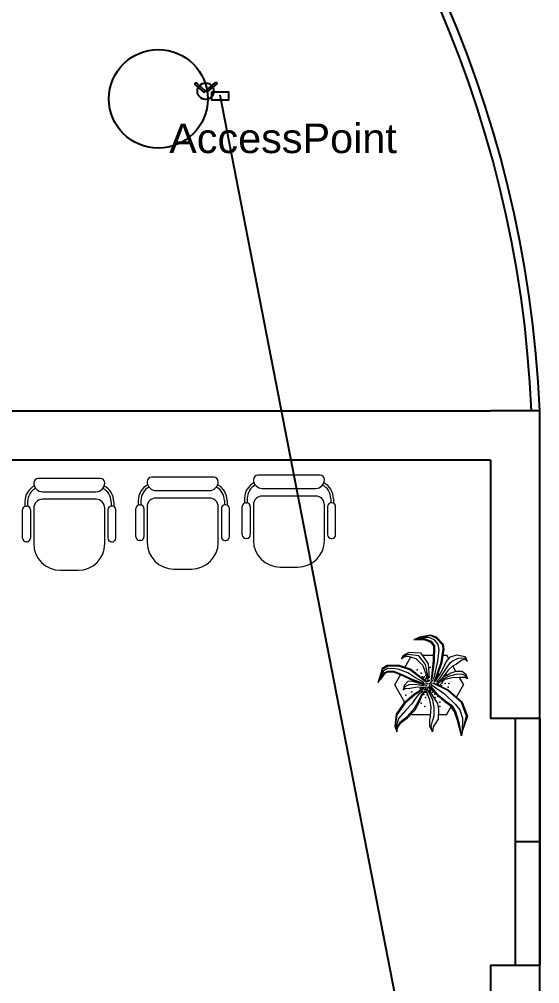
# Model space of a CAD drawing. Header units: millimetres. Extents: x -1911 to 4021, y -174 to 2851.
# Drawn here: x 1303 to 1619, y 1090 to 1677 of the extents above; entities that cross this region are included whole.
import ezdxf

# ---------------------------------------------------------------- set-up
doc = ezdxf.new("R2010")
doc.units = ezdxf.units.MM
doc.layers.add('ARREDI attrezzature - furniture', color=175, linetype='Continuous', lineweight=9)
doc.layers.add('PIANTA - plant', color=94, linetype='Continuous', lineweight=13)
doc.layers.add('VERDE prato - green grass', color=7, linetype='Continuous', lineweight=13, true_color=0xd3e2a7)
doc.styles.get("Standard").update_dxf_attribs({"font": 'arial.ttf'})

# ---------------------------------------------------------------- blocks, each defined once
blk = doc.blocks.new('AccessPoint')
for p, q in [((1003.47, 1113.11), (1002.36, 1113.11)), ((1002.36, 1113.11), (1002.36, 1112.28)), ((1002.36, 1112.28), (1008.05, 1107.42)), ((1008.85, 1108.17), (1003.47, 1113.11)), ((1008.85, 1108.17), (1014.9, 1113.34)), ((1015.62, 1112.67), (1009.85, 1107.74)), ((1014.9, 1113.34), (1015.62, 1113.34)), ((1015.62, 1113.34), (1015.62, 1112.67)), ((1008.05, 1107.42), (1008.85, 1108.17)), ((1009.85, 1107.74), (1008.85, 1108.17))]:
    blk.add_line(p, q)
blk.add_circle((1008.85, 1108.17), 5)
blk = doc.blocks.new('pianta2')
at = {"layer": 'ARREDI attrezzature - furniture'}
for p, q in [((4763.07, 1802.3), (4766.71, 1808.62)), ((4773.87, 1809.77), (4780.34, 1809.77)), ((4786.37, 1809.77), (4788.3, 1809.77)), ((4788.3, 1809.77), (4789.72, 1807.32)), ((4792.17, 1803.08), (4793.94, 1800)), ((4756.92, 1791.65), (4760.5, 1797.85)), ((4796.16, 1796.17), (4798.77, 1791.65)), ((4763.04, 1781.04), (4756.92, 1791.65)), ((4794.46, 1784.19), (4798.77, 1791.65)), ((4788.3, 1773.53), (4791.19, 1778.53)), ((4767.38, 1773.53), (4767.03, 1774.13)), ((4778.72, 1773.53), (4767.38, 1773.53)), ((4788.3, 1773.53), (4783.32, 1773.53))]:
    blk.add_line(p, q, dxfattribs=at)
at = {"layer": 'PIANTA - plant'}
for points in [[(4781.62, 1794.14), (4785.72, 1805.43), (4786.91, 1813.3), (4786.65, 1816.12), (4782.41, 1820.57), (4778.58, 1821.98), (4771.96, 1820.57), (4768.52, 1818.95), (4774.74, 1819.35), (4778.71, 1817.73), (4780.43, 1815.31), (4780.29, 1806.45), (4779.11, 1794.75)], [(4781.34, 1794.29), (4785.24, 1805.46), (4786.34, 1813.29), (4786.13, 1815.9), (4782.16, 1820.07), (4778.46, 1821.63), (4772.1, 1820.39), (4768.52, 1818.95), (4774.76, 1819.76), (4779.01, 1818.19), (4781, 1815.48), (4780.79, 1805.87), (4779.49, 1795.44)], [(4780.79, 1795.96), (4783.05, 1806.09), (4784.01, 1812.97), (4783.32, 1816.11), (4781.34, 1818.81), (4777.85, 1820.39), (4775.72, 1820.39), (4771.96, 1819.96), (4768.52, 1818.95)], [(4778.01, 1795.94), (4777.38, 1804.5), (4773.08, 1810.95), (4765.45, 1811.28), (4761.92, 1809.26), (4761.01, 1807.57), (4762.47, 1808.73), (4765.17, 1809.04), (4769.75, 1807.77), (4773.92, 1803.54), (4777.38, 1793.72)], [(4777.45, 1795.51), (4775.72, 1803.97), (4771.49, 1809.26), (4765.1, 1810.21), (4762.19, 1808.94), (4761.01, 1807.57)], [(4781.41, 1793.84), (4784.27, 1797.91), (4786.55, 1802.12), (4788.26, 1805.6), (4790.84, 1808.65), (4794.73, 1809.95), (4799.69, 1808.94), (4800.92, 1806.03), (4799.88, 1807.33), (4797.69, 1806.76), (4794.55, 1804.3), (4791.98, 1802.98), (4789.31, 1800.52), (4785.22, 1795.01), (4782.84, 1793.12)], [(4782.27, 1793.62), (4784.46, 1796.01), (4787.91, 1801.27), (4790.68, 1805.05), (4792.41, 1806.46), (4795.75, 1807.95), (4799.72, 1808.13), (4800.92, 1806.03)], [(4776.33, 1793.35), (4766.47, 1801.12), (4759.22, 1803.64), (4752.32, 1803.38), (4749.19, 1801.63), (4748.2, 1797.87), (4746.72, 1793.1), (4749.36, 1796.11), (4751.16, 1798.88), (4752.81, 1799.63), (4756.1, 1799.63), (4761.69, 1797.37), (4766.79, 1794.86), (4774.86, 1792.11)], [(4776.08, 1793.24), (4766.05, 1800.77), (4759.17, 1803.08), (4752.45, 1802.93), (4749.45, 1801.25), (4747.98, 1796.28), (4746.72, 1793.1), (4748.87, 1795.96), (4750.82, 1799.25), (4752.65, 1800.04), (4756.28, 1800.04), (4761.84, 1797.8), (4766.89, 1795.32), (4774.82, 1792.43)], [(4774.82, 1793.16), (4769.15, 1796.2), (4764.79, 1799), (4758.91, 1801.16), (4757.18, 1801.48), (4752.5, 1801.56), (4750.13, 1800.21), (4748.4, 1796.11), (4746.72, 1793.1)], [(4786.36, 1796.46), (4788.74, 1797.62), (4790.55, 1798.78), (4794.17, 1800.08), (4797.97, 1799.95), (4800.07, 1798.19), (4801.12, 1795.29), (4799.69, 1796.17), (4796.16, 1796.17), (4792.07, 1795.88), (4787.41, 1795.01), (4782.84, 1793.12)], [(4801.12, 1795.29), (4799.76, 1797.37), (4797.7, 1798.13), (4794.02, 1798.02), (4790.17, 1796.89), (4786.88, 1795.62), (4784.81, 1794.76)], [(4774.53, 1789.59), (4768.44, 1785.84), (4762.52, 1780.57), (4757.74, 1773.8), (4756.93, 1766.52), (4758.24, 1763.02), (4758.9, 1766.03), (4760.87, 1768.78), (4764.65, 1771.54), (4769.26, 1776.55), (4771.9, 1781.32), (4773.38, 1785.09), (4775.52, 1787.84)], [(4774.27, 1789.07), (4769.06, 1785.7), (4763.15, 1780.27), (4758.23, 1773.52), (4757.23, 1766.68), (4758.24, 1763.02), (4758.59, 1766.24), (4760.44, 1769.19), (4763.72, 1771.79), (4764.79, 1772.66), (4768.7, 1777), (4771.41, 1781.68), (4773.13, 1785.59), (4775.12, 1787.97)], [(4776.72, 1791.16), (4771.81, 1792.45), (4767.32, 1793.94), (4764.93, 1793.65), (4762.69, 1791.38), (4762.03, 1788.67), (4763.29, 1789.45), (4766.24, 1789.59), (4769.47, 1790.23), (4777.61, 1790.52)], [(4774.38, 1791.02), (4769.04, 1791.87), (4765.49, 1791.65), (4763.15, 1790.52), (4762.03, 1788.67)], [(4777.68, 1788.63), (4779.97, 1785.03), (4782.88, 1780.27), (4783.43, 1776.78), (4783.23, 1770.86), (4780.38, 1766.2), (4779.82, 1763.03), (4778.16, 1766.31), (4778.24, 1769.91), (4778.72, 1772.55), (4779.06, 1778.05), (4778.24, 1782.39), (4775.45, 1790.33)], [(4779.82, 1763.03), (4779.06, 1766.42), (4779.97, 1769.49), (4780.87, 1772.87), (4780.94, 1778.05), (4780.04, 1782.39), (4776.57, 1789.48)], [(4797.5, 1760.73), (4795.16, 1770.08), (4793.35, 1775.2), (4791.07, 1778.73), (4787.66, 1781.11), (4782.15, 1785.92), (4778.37, 1790.49)], [(4778.72, 1790.9), (4782.49, 1786.28), (4787.75, 1781.93), (4791.43, 1779.27), (4793.81, 1775.49), (4795.7, 1769.63), (4797.5, 1760.73)], [(4779.27, 1791.78), (4787.15, 1786.29), (4793.92, 1779.64), (4796.43, 1776.44), (4798.03, 1771.46), (4798.01, 1763.27)], [(4797.5, 1760.73), (4800.63, 1772.64), (4797.41, 1780.97), (4789.13, 1788.2), (4780.02, 1792.77)], [(4780.39, 1792.93), (4789.39, 1788.59), (4797.87, 1781.22), (4801.1, 1772.7), (4798.01, 1763.27), (4797.5, 1760.73)], [(4773.91, 1787.75), (4771.34, 1785.81), (4769.42, 1783.2), (4767.28, 1780.16), (4763.72, 1776.25), (4759.3, 1771.14), (4757.73, 1766.35), (4758.24, 1763.02)]]:
    blk.add_lwpolyline(points, dxfattribs=at)
for p in [(4778.39, 1802.19), (4779.21, 1792.12)]:
    blk.add_point(p, dxfattribs=at)
at = {"layer": 'VERDE prato - green grass'}
for p in [(4770.61, 1800.79), (4772.89, 1798.7), (4773.6, 1796.46), (4774.43, 1795.92), (4774.64, 1794.98), (4774.73, 1796.61), (4775.75, 1797.3), (4775.89, 1795.29), (4776.17, 1796.24), (4780.4, 1795.29), (4783.1, 1797.62), (4784.01, 1798.25), (4788.16, 1798.04), (4771.11, 1792.97), (4772.36, 1789.27), (4772.56, 1792.65), (4772.84, 1790.01), (4772.9, 1789.16), (4773.94, 1789.79), (4775.06, 1788.85), (4775.41, 1790.01), (4775.47, 1794.55), (4775.54, 1789.37), (4776.1, 1792.54), (4776.66, 1794.13), (4777.07, 1793.71), (4777.07, 1792.23), (4777.2, 1789.79), (4777.97, 1791.07), (4778.04, 1794.24), (4778.04, 1790.22), (4778.18, 1792.43), (4778.24, 1791.49), (4778.24, 1789.37), (4778.87, 1788.85), (4778.94, 1793.17), (4779.36, 1793.82), (4779.91, 1794.34), (4781.09, 1793.71), (4782.75, 1792.75), (4782.82, 1792.01), (4783.24, 1792.54), (4784.35, 1793.28), (4784.49, 1791.91), (4785.39, 1791.18), (4785.53, 1792.65), (4785.87, 1793.5), (4786.57, 1794.24), (4787.55, 1792.42), (4789.38, 1790.33), (4789.84, 1792.42), (4763.73, 1785.43), (4767.39, 1787.52), (4774.64, 1785.88), (4775.64, 1784.03), (4775.68, 1787.15), (4775.96, 1788.11), (4776.38, 1786.95), (4776.66, 1785.67), (4778.52, 1788.52), (4778.67, 1787.78), (4779.84, 1788.42), (4779.91, 1787.15), (4781.37, 1786.1), (4781.59, 1784.03), (4783.03, 1784.51), (4772.89, 1780.54), (4775.18, 1778.45), (4784.35, 1781.24), (4784.35, 1778.45)]:
    blk.add_point(p, dxfattribs=at)

msp = doc.modelspace()

# ---------------------------------------------------------------- linework, layer by layer
at = {"color": 1}
msp.add_line((1594.64, 759.47), (1425.19, 1630.34), dxfattribs=at)
for p, q in [((989.42, 1438.43), (1589.42, 1438.43)), ((1619.42, 1438.43), (1589.42, 1438.43)), ((1619.42, 698.43), (1619.42, 1438.43)), ((1589.42, 1408.43), (1019.42, 1408.43)), ((1589.42, 1408.43), (1589.42, 1251.37)), ((1589.42, 1101.37), (1589.42, 698.43))]:
    msp.add_line(p, q)
at = {"color": 0}
for p, q in [((1619.42, 1251.37), (1589.42, 1251.37)), ((1619.42, 1101.37), (1619.42, 1251.37)), ((1589.42, 1101.37), (1619.42, 1101.37))]:
    msp.add_line(p, q, dxfattribs=at)
at = {"color": 2}
for p, q in [((1604.42, 1251.37), (1604.42, 1101.37)), ((1619.42, 1251.37), (1619.42, 1101.37)), ((1619.42, 1176.37), (1604.42, 1176.37))]:
    msp.add_line(p, q, dxfattribs=at)
at = {"color": 242, "true_color": 0xcd2027}
msp.add_lwpolyline([(1420.17, 1632.37), (1430.17, 1632.37), (1430.17, 1627.37), (1420.17, 1627.37)], close=True, dxfattribs=at)
at = {"color": 0}
msp.add_circle((1387.62, 1628.11), 30, dxfattribs=at)
at = {"color": 2}
for radius in [700.64, 695.64]:
    msp.add_arc((919.42, 1408.43), radius, 2.45403, 177.54597, dxfattribs=at)
at = {"layer": 'ARREDI attrezzature - furniture'}
for p, q in [((1352.39, 1397.3), (1314.59, 1397.3)), ((1352.39, 1397.3), (1314.59, 1397.3)), ((1352.39, 1397.3), (1314.59, 1397.3)), ((1352.39, 1397.3), (1314.59, 1397.3)), ((1421.31, 1398.04), (1383.51, 1398.04)), ((1485.91, 1399.27), (1448.11, 1399.27)), ((1311.89, 1394.6), (1311.89, 1394.6)), ((1311.89, 1394.6), (1311.89, 1394.6)), ((1311.89, 1394.6), (1311.89, 1394.6)), ((1311.89, 1394.6), (1311.89, 1394.6)), ((1311.89, 1394.6), (1311.89, 1394.6)), ((1311.89, 1394.6), (1311.89, 1394.6)), ((1355.09, 1394.6), (1355.09, 1394.6)), ((1355.09, 1394.6), (1355.09, 1394.6)), ((1355.09, 1394.6), (1355.09, 1394.6)), ((1355.09, 1394.6), (1355.09, 1394.6)), ((1355.09, 1394.6), (1355.09, 1394.6)), ((1355.09, 1394.6), (1355.09, 1394.6)), ((1380.81, 1395.34), (1380.81, 1395.34)), ((1380.81, 1395.34), (1380.81, 1395.34)), ((1380.81, 1395.34), (1380.81, 1395.34)), ((1386.21, 1389.94), (1418.61, 1389.94)), ((1386.21, 1389.94), (1418.61, 1389.94)), ((1386.21, 1389.94), (1418.61, 1389.94)), ((1386.21, 1389.94), (1418.61, 1389.94)), ((1386.21, 1389.94), (1418.61, 1389.94)), ((1386.21, 1389.94), (1418.61, 1389.94)), ((1424.01, 1395.34), (1424.01, 1395.34)), ((1424.01, 1395.34), (1424.01, 1395.34)), ((1424.01, 1395.34), (1424.01, 1395.34)), ((1450.81, 1391.17), (1483.21, 1391.17)), ((1450.81, 1391.17), (1483.21, 1391.17)), ((1450.81, 1391.17), (1483.21, 1391.17)), ((1450.81, 1391.17), (1483.21, 1391.17)), ((1450.81, 1391.17), (1483.21, 1391.17)), ((1450.81, 1391.17), (1483.21, 1391.17)), ((1317.29, 1389.2), (1349.69, 1389.2)), ((1317.29, 1389.2), (1349.69, 1389.2)), ((1317.29, 1389.2), (1349.69, 1389.2)), ((1317.29, 1389.2), (1349.69, 1389.2)), ((1317.29, 1389.2), (1349.69, 1389.2)), ((1317.29, 1389.2), (1349.69, 1389.2)), ((1349.69, 1384.64), (1317.29, 1384.64)), ((1349.69, 1384.64), (1317.29, 1384.64)), ((1349.69, 1384.64), (1317.29, 1384.64)), ((1349.69, 1384.64), (1317.29, 1384.64)), ((1349.69, 1384.64), (1317.29, 1384.64)), ((1349.69, 1384.64), (1317.29, 1384.64)), ((1418.61, 1385.38), (1386.21, 1385.38)), ((1418.61, 1385.38), (1386.21, 1385.38)), ((1418.61, 1385.38), (1386.21, 1385.38)), ((1418.61, 1385.38), (1386.21, 1385.38)), ((1418.61, 1385.38), (1386.21, 1385.38)), ((1418.61, 1385.38), (1386.21, 1385.38)), ((1440.01, 1385.11), (1440.01, 1382.26)), ((1440.01, 1385.11), (1440.01, 1382.26)), ((1440.01, 1385.11), (1440.01, 1382.26)), ((1440.01, 1385.11), (1440.01, 1382.26)), ((1440.01, 1385.11), (1440.01, 1382.26)), ((1440.01, 1385.11), (1440.01, 1382.26)), ((1441.63, 1385.11), (1441.63, 1382.39)), ((1441.63, 1385.11), (1441.63, 1382.39)), ((1441.63, 1385.11), (1441.63, 1382.39)), ((1441.63, 1385.11), (1441.63, 1382.39)), ((1441.63, 1385.11), (1441.63, 1382.39)), ((1441.63, 1385.11), (1441.63, 1382.39)), ((1483.21, 1386.61), (1450.81, 1386.61)), ((1483.21, 1386.61), (1450.81, 1386.61)), ((1483.21, 1386.61), (1450.81, 1386.61)), ((1483.21, 1386.61), (1450.81, 1386.61)), ((1483.21, 1386.61), (1450.81, 1386.61)), ((1483.21, 1386.61), (1450.81, 1386.61)), ((1492.39, 1385.11), (1492.39, 1382.39)), ((1492.39, 1385.11), (1492.39, 1382.39)), ((1492.39, 1385.11), (1492.39, 1382.39)), ((1492.39, 1385.11), (1492.39, 1382.39)), ((1492.39, 1385.11), (1492.39, 1382.39)), ((1492.39, 1385.11), (1492.39, 1382.39)), ((1494.01, 1385.11), (1494.01, 1382.26)), ((1494.01, 1385.11), (1494.01, 1382.26)), ((1494.01, 1385.11), (1494.01, 1382.26)), ((1494.01, 1385.11), (1494.01, 1382.26)), ((1494.01, 1385.11), (1494.01, 1382.26)), ((1494.01, 1385.11), (1494.01, 1382.26)), ((1305.12, 1361), (1305.12, 1378.28)), ((1305.12, 1361), (1305.12, 1378.28)), ((1305.12, 1361), (1305.12, 1378.28)), ((1305.12, 1361), (1305.12, 1378.28)), ((1305.12, 1361), (1305.12, 1378.28)), ((1305.12, 1361), (1305.12, 1378.28)), ((1306.49, 1383.14), (1306.49, 1380.29)), ((1306.49, 1383.14), (1306.49, 1380.29)), ((1306.49, 1383.14), (1306.49, 1380.29)), ((1306.49, 1383.14), (1306.49, 1380.29)), ((1306.49, 1383.14), (1306.49, 1380.29)), ((1306.49, 1383.14), (1306.49, 1380.29)), ((1307.28, 1380.44), (1307.82, 1380.44)), ((1307.28, 1380.44), (1307.82, 1380.44)), ((1307.28, 1380.44), (1307.82, 1380.44)), ((1307.28, 1380.44), (1307.82, 1380.44)), ((1307.28, 1380.44), (1307.82, 1380.44)), ((1307.28, 1380.44), (1307.82, 1380.44)), ((1308.11, 1383.14), (1308.11, 1380.42)), ((1308.11, 1383.14), (1308.11, 1380.42)), ((1308.11, 1383.14), (1308.11, 1380.42)), ((1308.11, 1383.14), (1308.11, 1380.42)), ((1308.11, 1383.14), (1308.11, 1380.42)), ((1308.11, 1383.14), (1308.11, 1380.42)), ((1309.98, 1378.28), (1309.98, 1361)), ((1309.98, 1378.28), (1309.98, 1361)), ((1309.98, 1378.28), (1309.98, 1361)), ((1309.98, 1378.28), (1309.98, 1361)), ((1309.98, 1378.28), (1309.98, 1361)), ((1309.98, 1378.28), (1309.98, 1361)), ((1311.89, 1379.24), (1311.89, 1357.64)), ((1311.89, 1379.24), (1311.89, 1357.64)), ((1311.89, 1379.24), (1311.89, 1357.64)), ((1311.89, 1379.24), (1311.89, 1357.64)), ((1311.89, 1379.24), (1311.89, 1357.64)), ((1311.89, 1379.24), (1311.89, 1357.64)), ((1355.09, 1357.64), (1355.09, 1379.24)), ((1355.09, 1357.64), (1355.09, 1379.24)), ((1355.09, 1357.64), (1355.09, 1379.24)), ((1355.09, 1357.64), (1355.09, 1379.24)), ((1355.09, 1357.64), (1355.09, 1379.24)), ((1355.09, 1357.64), (1355.09, 1379.24)), ((1356.99, 1378.28), (1356.99, 1361)), ((1356.99, 1378.28), (1356.99, 1361)), ((1356.99, 1378.28), (1356.99, 1361)), ((1356.99, 1378.28), (1356.99, 1361)), ((1356.99, 1378.28), (1356.99, 1361)), ((1356.99, 1378.28), (1356.99, 1361)), ((1358.87, 1383.14), (1358.87, 1380.42)), ((1358.87, 1383.14), (1358.87, 1380.42)), ((1358.87, 1383.14), (1358.87, 1380.42)), ((1358.87, 1383.14), (1358.87, 1380.42)), ((1358.87, 1383.14), (1358.87, 1380.42)), ((1358.87, 1383.14), (1358.87, 1380.42)), ((1359.69, 1380.44), (1359.15, 1380.44)), ((1359.69, 1380.44), (1359.15, 1380.44)), ((1359.69, 1380.44), (1359.15, 1380.44)), ((1359.69, 1380.44), (1359.15, 1380.44)), ((1359.69, 1380.44), (1359.15, 1380.44)), ((1359.69, 1380.44), (1359.15, 1380.44)), ((1360.49, 1383.14), (1360.49, 1380.29)), ((1360.49, 1383.14), (1360.49, 1380.29)), ((1360.49, 1383.14), (1360.49, 1380.29)), ((1360.49, 1383.14), (1360.49, 1380.29)), ((1360.49, 1383.14), (1360.49, 1380.29)), ((1360.49, 1383.14), (1360.49, 1380.29)), ((1361.85, 1361), (1361.85, 1378.28)), ((1361.85, 1361), (1361.85, 1378.28)), ((1361.85, 1361), (1361.85, 1378.28)), ((1361.85, 1361), (1361.85, 1378.28)), ((1361.85, 1361), (1361.85, 1378.28)), ((1361.85, 1361), (1361.85, 1378.28)), ((1374.04, 1361.74), (1374.04, 1379.02)), ((1374.04, 1361.74), (1374.04, 1379.02)), ((1374.04, 1361.74), (1374.04, 1379.02)), ((1374.04, 1361.74), (1374.04, 1379.02)), ((1374.04, 1361.74), (1374.04, 1379.02)), ((1374.04, 1361.74), (1374.04, 1379.02)), ((1375.41, 1383.88), (1375.41, 1381.03)), ((1375.41, 1383.88), (1375.41, 1381.03)), ((1375.41, 1383.88), (1375.41, 1381.03)), ((1375.41, 1383.88), (1375.41, 1381.03)), ((1375.41, 1383.88), (1375.41, 1381.03)), ((1375.41, 1383.88), (1375.41, 1381.03)), ((1376.2, 1381.18), (1376.74, 1381.18)), ((1376.2, 1381.18), (1376.74, 1381.18)), ((1376.2, 1381.18), (1376.74, 1381.18)), ((1376.2, 1381.18), (1376.74, 1381.18)), ((1376.2, 1381.18), (1376.74, 1381.18)), ((1376.2, 1381.18), (1376.74, 1381.18)), ((1377.03, 1383.88), (1377.03, 1381.16)), ((1377.03, 1383.88), (1377.03, 1381.16)), ((1377.03, 1383.88), (1377.03, 1381.16)), ((1377.03, 1383.88), (1377.03, 1381.16)), ((1377.03, 1383.88), (1377.03, 1381.16)), ((1377.03, 1383.88), (1377.03, 1381.16)), ((1378.9, 1379.02), (1378.9, 1361.74)), ((1378.9, 1379.02), (1378.9, 1361.74)), ((1378.9, 1379.02), (1378.9, 1361.74)), ((1378.9, 1379.02), (1378.9, 1361.74)), ((1378.9, 1379.02), (1378.9, 1361.74)), ((1378.9, 1379.02), (1378.9, 1361.74)), ((1380.81, 1379.98), (1380.81, 1358.38)), ((1380.81, 1379.98), (1380.81, 1358.38)), ((1380.81, 1379.98), (1380.81, 1358.38)), ((1380.81, 1379.98), (1380.81, 1358.38)), ((1380.81, 1379.98), (1380.81, 1358.38)), ((1380.81, 1379.98), (1380.81, 1358.38)), ((1424.01, 1358.38), (1424.01, 1379.98)), ((1424.01, 1358.38), (1424.01, 1379.98)), ((1424.01, 1358.38), (1424.01, 1379.98)), ((1424.01, 1358.38), (1424.01, 1379.98)), ((1424.01, 1358.38), (1424.01, 1379.98)), ((1424.01, 1358.38), (1424.01, 1379.98)), ((1425.91, 1379.02), (1425.91, 1361.74)), ((1425.91, 1379.02), (1425.91, 1361.74)), ((1425.91, 1379.02), (1425.91, 1361.74)), ((1425.91, 1379.02), (1425.91, 1361.74)), ((1425.91, 1379.02), (1425.91, 1361.74)), ((1425.91, 1379.02), (1425.91, 1361.74)), ((1427.79, 1383.88), (1427.79, 1381.16)), ((1427.79, 1383.88), (1427.79, 1381.16)), ((1427.79, 1383.88), (1427.79, 1381.16)), ((1427.79, 1383.88), (1427.79, 1381.16)), ((1427.79, 1383.88), (1427.79, 1381.16)), ((1427.79, 1383.88), (1427.79, 1381.16)), ((1428.61, 1381.18), (1428.07, 1381.18)), ((1428.61, 1381.18), (1428.07, 1381.18)), ((1428.61, 1381.18), (1428.07, 1381.18)), ((1428.61, 1381.18), (1428.07, 1381.18)), ((1428.61, 1381.18), (1428.07, 1381.18)), ((1428.61, 1381.18), (1428.07, 1381.18)), ((1429.41, 1383.88), (1429.41, 1381.03)), ((1429.41, 1383.88), (1429.41, 1381.03)), ((1429.41, 1383.88), (1429.41, 1381.03)), ((1429.41, 1383.88), (1429.41, 1381.03)), ((1429.41, 1383.88), (1429.41, 1381.03)), ((1429.41, 1383.88), (1429.41, 1381.03)), ((1430.77, 1361.74), (1430.77, 1379.02)), ((1430.77, 1361.74), (1430.77, 1379.02)), ((1430.77, 1361.74), (1430.77, 1379.02)), ((1430.77, 1361.74), (1430.77, 1379.02)), ((1430.77, 1361.74), (1430.77, 1379.02)), ((1430.77, 1361.74), (1430.77, 1379.02)), ((1438.65, 1362.97), (1438.65, 1380.25)), ((1438.65, 1362.97), (1438.65, 1380.25)), ((1438.65, 1362.97), (1438.65, 1380.25)), ((1438.65, 1362.97), (1438.65, 1380.25)), ((1438.65, 1362.97), (1438.65, 1380.25)), ((1438.65, 1362.97), (1438.65, 1380.25)), ((1440.81, 1382.41), (1441.35, 1382.41)), ((1440.81, 1382.41), (1441.35, 1382.41)), ((1440.81, 1382.41), (1441.35, 1382.41)), ((1440.81, 1382.41), (1441.35, 1382.41)), ((1440.81, 1382.41), (1441.35, 1382.41)), ((1440.81, 1382.41), (1441.35, 1382.41)), ((1443.51, 1380.25), (1443.51, 1362.97)), ((1443.51, 1380.25), (1443.51, 1362.97)), ((1443.51, 1380.25), (1443.51, 1362.97)), ((1443.51, 1380.25), (1443.51, 1362.97)), ((1443.51, 1380.25), (1443.51, 1362.97)), ((1443.51, 1380.25), (1443.51, 1362.97)), ((1445.41, 1381.21), (1445.41, 1359.61)), ((1445.41, 1381.21), (1445.41, 1359.61)), ((1445.41, 1381.21), (1445.41, 1359.61)), ((1445.41, 1381.21), (1445.41, 1359.61)), ((1445.41, 1381.21), (1445.41, 1359.61)), ((1445.41, 1381.21), (1445.41, 1359.61)), ((1488.61, 1359.61), (1488.61, 1381.21)), ((1488.61, 1359.61), (1488.61, 1381.21)), ((1488.61, 1359.61), (1488.61, 1381.21)), ((1488.61, 1359.61), (1488.61, 1381.21)), ((1488.61, 1359.61), (1488.61, 1381.21)), ((1488.61, 1359.61), (1488.61, 1381.21)), ((1490.52, 1380.25), (1490.52, 1362.97)), ((1490.52, 1380.25), (1490.52, 1362.97)), ((1490.52, 1380.25), (1490.52, 1362.97)), ((1490.52, 1380.25), (1490.52, 1362.97)), ((1490.52, 1380.25), (1490.52, 1362.97)), ((1490.52, 1380.25), (1490.52, 1362.97)), ((1493.22, 1382.41), (1492.68, 1382.41)), ((1493.22, 1382.41), (1492.68, 1382.41)), ((1493.22, 1382.41), (1492.68, 1382.41)), ((1493.22, 1382.41), (1492.68, 1382.41)), ((1493.22, 1382.41), (1492.68, 1382.41)), ((1493.22, 1382.41), (1492.68, 1382.41)), ((1495.38, 1362.97), (1495.38, 1380.25)), ((1495.38, 1362.97), (1495.38, 1380.25)), ((1495.38, 1362.97), (1495.38, 1380.25)), ((1495.38, 1362.97), (1495.38, 1380.25)), ((1495.38, 1362.97), (1495.38, 1380.25)), ((1495.38, 1362.97), (1495.38, 1380.25)), ((1441.35, 1360.81), (1440.81, 1360.81)), ((1441.35, 1360.81), (1440.81, 1360.81)), ((1441.35, 1360.81), (1440.81, 1360.81)), ((1441.35, 1360.81), (1440.81, 1360.81)), ((1441.35, 1360.81), (1440.81, 1360.81)), ((1441.35, 1360.81), (1440.81, 1360.81)), ((1492.68, 1360.81), (1493.22, 1360.81)), ((1492.68, 1360.81), (1493.22, 1360.81)), ((1492.68, 1360.81), (1493.22, 1360.81)), ((1492.68, 1360.81), (1493.22, 1360.81)), ((1492.68, 1360.81), (1493.22, 1360.81)), ((1492.68, 1360.81), (1493.22, 1360.81)), ((1307.82, 1358.84), (1307.28, 1358.84)), ((1307.82, 1358.84), (1307.28, 1358.84)), ((1307.82, 1358.84), (1307.28, 1358.84)), ((1307.82, 1358.84), (1307.28, 1358.84)), ((1307.82, 1358.84), (1307.28, 1358.84)), ((1307.82, 1358.84), (1307.28, 1358.84)), ((1359.15, 1358.84), (1359.69, 1358.84)), ((1359.15, 1358.84), (1359.69, 1358.84)), ((1359.15, 1358.84), (1359.69, 1358.84)), ((1359.15, 1358.84), (1359.69, 1358.84)), ((1359.15, 1358.84), (1359.69, 1358.84)), ((1359.15, 1358.84), (1359.69, 1358.84)), ((1376.74, 1359.58), (1376.2, 1359.58)), ((1376.74, 1359.58), (1376.2, 1359.58)), ((1376.74, 1359.58), (1376.2, 1359.58)), ((1376.74, 1359.58), (1376.2, 1359.58)), ((1376.74, 1359.58), (1376.2, 1359.58)), ((1376.74, 1359.58), (1376.2, 1359.58)), ((1428.07, 1359.58), (1428.61, 1359.58)), ((1428.07, 1359.58), (1428.61, 1359.58)), ((1428.07, 1359.58), (1428.61, 1359.58)), ((1428.07, 1359.58), (1428.61, 1359.58)), ((1428.07, 1359.58), (1428.61, 1359.58)), ((1428.07, 1359.58), (1428.61, 1359.58)), ((1461.61, 1343.41), (1472.41, 1343.41)), ((1461.61, 1343.41), (1472.41, 1343.41)), ((1461.61, 1343.41), (1472.41, 1343.41)), ((1461.61, 1343.41), (1472.41, 1343.41)), ((1461.61, 1343.41), (1472.41, 1343.41)), ((1461.61, 1343.41), (1472.41, 1343.41)), ((1328.09, 1341.44), (1338.89, 1341.44)), ((1328.09, 1341.44), (1338.89, 1341.44)), ((1328.09, 1341.44), (1338.89, 1341.44)), ((1328.09, 1341.44), (1338.89, 1341.44)), ((1328.09, 1341.44), (1338.89, 1341.44)), ((1328.09, 1341.44), (1338.89, 1341.44)), ((1397.01, 1342.18), (1407.81, 1342.18)), ((1397.01, 1342.18), (1407.81, 1342.18)), ((1397.01, 1342.18), (1407.81, 1342.18)), ((1397.01, 1342.18), (1407.81, 1342.18)), ((1397.01, 1342.18), (1407.81, 1342.18)), ((1397.01, 1342.18), (1407.81, 1342.18))]:
    msp.add_line(p, q, dxfattribs=at)
for centre, radius, start, end in [((1314.59, 1394.6), 2.7, 90, 180), ((1314.59, 1394.6), 2.7, 90, 180), ((1314.59, 1394.6), 2.7, 90, 180), ((1314.59, 1394.6), 2.7, 90, 180), ((1314.59, 1394.6), 2.7, 90, 180), ((1314.59, 1394.6), 2.7, 90, 180), ((1352.39, 1394.6), 2.7, 0, 90), ((1352.39, 1394.6), 2.7, 0, 90), ((1352.39, 1394.6), 2.7, 0, 90), ((1352.39, 1394.6), 2.7, 0, 90), ((1352.39, 1394.6), 2.7, 0, 90), ((1352.39, 1394.6), 2.7, 0, 90), ((1383.51, 1395.34), 2.7, 90, 180), ((1383.51, 1395.34), 2.7, 90, 180), ((1383.51, 1395.34), 2.7, 90, 180), ((1383.51, 1395.34), 2.7, 90, 180), ((1421.31, 1395.34), 2.7, 0, 90), ((1421.31, 1395.34), 2.7, 0, 90), ((1421.31, 1395.34), 2.7, 0, 90), ((1421.31, 1395.34), 2.7, 0, 90), ((1448.11, 1396.57), 2.7, 90, 180), ((1450.81, 1396.57), 5.4, 180, 270), ((1450.81, 1396.57), 5.4, 180, 270), ((1450.81, 1396.57), 5.4, 180, 270), ((1450.81, 1396.57), 5.4, 180, 270), ((1450.81, 1396.57), 5.4, 180, 270), ((1450.81, 1396.57), 5.4, 180, 270), ((1483.21, 1396.57), 5.4, 270, 0), ((1483.21, 1396.57), 5.4, 270, 0), ((1483.21, 1396.57), 5.4, 270, 0), ((1483.21, 1396.57), 5.4, 270, 0), ((1483.21, 1396.57), 5.4, 270, 0), ((1483.21, 1396.57), 5.4, 270, 0), ((1485.91, 1396.57), 2.7, 0, 90), ((1317.29, 1383.14), 10.8, 117.88061, 180), ((1317.29, 1383.14), 10.8, 117.88061, 180), ((1317.29, 1383.14), 10.8, 117.88061, 180), ((1317.29, 1383.14), 10.8, 117.88061, 180), ((1317.29, 1383.14), 10.8, 117.88061, 180), ((1317.29, 1383.14), 10.8, 117.88061, 180), ((1317.29, 1383.14), 9.18, 117.61949, 180), ((1317.29, 1383.14), 9.18, 117.61949, 180), ((1317.29, 1383.14), 9.18, 117.61949, 180), ((1317.29, 1383.14), 9.18, 117.61949, 180), ((1317.29, 1383.14), 9.18, 117.61949, 180), ((1317.29, 1383.14), 9.18, 117.61949, 180), ((1317.29, 1394.6), 5.4, 180, 270), ((1317.29, 1394.6), 5.4, 180, 270), ((1317.29, 1394.6), 5.4, 180, 270), ((1317.29, 1394.6), 5.4, 180, 270), ((1317.29, 1394.6), 5.4, 180, 270), ((1317.29, 1394.6), 5.4, 180, 270), ((1349.69, 1394.6), 5.4, 270, 0), ((1349.69, 1394.6), 5.4, 270, 0), ((1349.69, 1394.6), 5.4, 270, 0), ((1349.69, 1394.6), 5.4, 270, 0), ((1349.69, 1394.6), 5.4, 270, 0), ((1349.69, 1394.6), 5.4, 270, 0), ((1349.69, 1383.14), 9.18, 0, 62.38051), ((1349.69, 1383.14), 9.18, 0, 62.38051), ((1349.69, 1383.14), 9.18, 0, 62.38051), ((1349.69, 1383.14), 9.18, 0, 62.38051), ((1349.69, 1383.14), 9.18, 0, 62.38051), ((1349.69, 1383.14), 9.18, 0, 62.38051), ((1349.69, 1383.14), 10.8, 0, 62.11939), ((1349.69, 1383.14), 10.8, 0, 62.11939), ((1349.69, 1383.14), 10.8, 0, 62.11939), ((1349.69, 1383.14), 10.8, 0, 62.11939), ((1349.69, 1383.14), 10.8, 0, 62.11939), ((1349.69, 1383.14), 10.8, 0, 62.11939), ((1386.21, 1383.88), 10.8, 117.88061, 180), ((1386.21, 1383.88), 10.8, 117.88061, 180), ((1386.21, 1383.88), 10.8, 117.88061, 180), ((1386.21, 1383.88), 10.8, 117.88061, 180), ((1386.21, 1383.88), 10.8, 117.88061, 180), ((1386.21, 1383.88), 10.8, 117.88061, 180), ((1386.21, 1383.88), 9.18, 117.61949, 180), ((1386.21, 1383.88), 9.18, 117.61949, 180), ((1386.21, 1383.88), 9.18, 117.61949, 180), ((1386.21, 1383.88), 9.18, 117.61949, 180), ((1386.21, 1383.88), 9.18, 117.61949, 180), ((1386.21, 1383.88), 9.18, 117.61949, 180), ((1386.21, 1395.34), 5.4, 180, 270), ((1386.21, 1395.34), 5.4, 180, 270), ((1386.21, 1395.34), 5.4, 180, 270), ((1386.21, 1395.34), 5.4, 180, 270), ((1386.21, 1395.34), 5.4, 180, 270), ((1386.21, 1395.34), 5.4, 180, 270), ((1418.61, 1395.34), 5.4, 270, 0), ((1418.61, 1395.34), 5.4, 270, 0), ((1418.61, 1395.34), 5.4, 270, 0), ((1418.61, 1395.34), 5.4, 270, 0), ((1418.61, 1395.34), 5.4, 270, 0), ((1418.61, 1395.34), 5.4, 270, 0), ((1418.61, 1383.88), 9.18, 0, 62.38051), ((1418.61, 1383.88), 9.18, 0, 62.38051), ((1418.61, 1383.88), 9.18, 0, 62.38051), ((1418.61, 1383.88), 9.18, 0, 62.38051), ((1418.61, 1383.88), 9.18, 0, 62.38051), ((1418.61, 1383.88), 9.18, 0, 62.38051), ((1418.61, 1383.88), 10.8, 0, 62.11939), ((1418.61, 1383.88), 10.8, 0, 62.11939), ((1418.61, 1383.88), 10.8, 0, 62.11939), ((1418.61, 1383.88), 10.8, 0, 62.11939), ((1418.61, 1383.88), 10.8, 0, 62.11939), ((1418.61, 1383.88), 10.8, 0, 62.11939), ((1450.81, 1385.11), 10.8, 117.88061, 180), ((1450.81, 1385.11), 10.8, 117.88061, 180), ((1450.81, 1385.11), 10.8, 117.88061, 180), ((1450.81, 1385.11), 10.8, 117.88061, 180), ((1450.81, 1385.11), 10.8, 117.88061, 180), ((1450.81, 1385.11), 10.8, 117.88061, 180), ((1450.81, 1385.11), 9.18, 117.61949, 180), ((1450.81, 1385.11), 9.18, 117.61949, 180), ((1450.81, 1385.11), 9.18, 117.61949, 180), ((1450.81, 1385.11), 9.18, 117.61949, 180), ((1450.81, 1385.11), 9.18, 117.61949, 180), ((1450.81, 1385.11), 9.18, 117.61949, 180), ((1483.21, 1385.11), 9.18, 0, 62.38051), ((1483.21, 1385.11), 9.18, 0, 62.38051), ((1483.21, 1385.11), 9.18, 0, 62.38051), ((1483.21, 1385.11), 9.18, 0, 62.38051), ((1483.21, 1385.11), 9.18, 0, 62.38051), ((1483.21, 1385.11), 9.18, 0, 62.38051), ((1483.21, 1385.11), 10.8, 0, 62.11939), ((1483.21, 1385.11), 10.8, 0, 62.11939), ((1483.21, 1385.11), 10.8, 0, 62.11939), ((1483.21, 1385.11), 10.8, 0, 62.11939), ((1483.21, 1385.11), 10.8, 0, 62.11939), ((1483.21, 1385.11), 10.8, 0, 62.11939), ((1317.29, 1379.24), 5.4, 90, 180), ((1317.29, 1379.24), 5.4, 90, 180), ((1317.29, 1379.24), 5.4, 90, 180), ((1317.29, 1379.24), 5.4, 90, 180), ((1317.29, 1379.24), 5.4, 90, 180), ((1317.29, 1379.24), 5.4, 90, 180), ((1349.69, 1379.24), 5.4, 0, 90), ((1349.69, 1379.24), 5.4, 0, 90), ((1349.69, 1379.24), 5.4, 0, 90), ((1349.69, 1379.24), 5.4, 0, 90), ((1349.69, 1379.24), 5.4, 0, 90), ((1349.69, 1379.24), 5.4, 0, 90), ((1386.21, 1379.98), 5.4, 90, 180), ((1386.21, 1379.98), 5.4, 90, 180), ((1386.21, 1379.98), 5.4, 90, 180), ((1386.21, 1379.98), 5.4, 90, 180), ((1386.21, 1379.98), 5.4, 90, 180), ((1386.21, 1379.98), 5.4, 90, 180), ((1418.61, 1379.98), 5.4, 0, 90), ((1418.61, 1379.98), 5.4, 0, 90), ((1418.61, 1379.98), 5.4, 0, 90), ((1418.61, 1379.98), 5.4, 0, 90), ((1418.61, 1379.98), 5.4, 0, 90), ((1418.61, 1379.98), 5.4, 0, 90), ((1450.81, 1381.21), 5.4, 90, 180), ((1450.81, 1381.21), 5.4, 90, 180), ((1450.81, 1381.21), 5.4, 90, 180), ((1450.81, 1381.21), 5.4, 90, 180), ((1450.81, 1381.21), 5.4, 90, 180), ((1450.81, 1381.21), 5.4, 90, 180), ((1483.21, 1381.21), 5.4, 0, 90), ((1483.21, 1381.21), 5.4, 0, 90), ((1483.21, 1381.21), 5.4, 0, 90), ((1483.21, 1381.21), 5.4, 0, 90), ((1483.21, 1381.21), 5.4, 0, 90), ((1483.21, 1381.21), 5.4, 0, 90), ((1307.28, 1378.28), 2.16, 90, 180), ((1307.28, 1378.28), 2.16, 90, 180), ((1307.28, 1378.28), 2.16, 90, 180), ((1307.28, 1378.28), 2.16, 90, 180), ((1307.28, 1378.28), 2.16, 90, 180), ((1307.28, 1378.28), 2.16, 90, 180), ((1307.82, 1378.28), 2.16, 0, 90), ((1307.82, 1378.28), 2.16, 0, 90), ((1307.82, 1378.28), 2.16, 0, 90), ((1307.82, 1378.28), 2.16, 0, 90), ((1307.82, 1378.28), 2.16, 0, 90), ((1307.82, 1378.28), 2.16, 0, 90), ((1359.15, 1378.28), 2.16, 90, 180), ((1359.15, 1378.28), 2.16, 90, 180), ((1359.15, 1378.28), 2.16, 90, 180), ((1359.15, 1378.28), 2.16, 90, 180), ((1359.15, 1378.28), 2.16, 90, 180), ((1359.15, 1378.28), 2.16, 90, 180), ((1359.69, 1378.28), 2.16, 0, 90), ((1359.69, 1378.28), 2.16, 0, 90), ((1359.69, 1378.28), 2.16, 0, 90), ((1359.69, 1378.28), 2.16, 0, 90), ((1359.69, 1378.28), 2.16, 0, 90), ((1359.69, 1378.28), 2.16, 0, 90), ((1376.2, 1379.02), 2.16, 90, 180), ((1376.2, 1379.02), 2.16, 90, 180), ((1376.2, 1379.02), 2.16, 90, 180), ((1376.2, 1379.02), 2.16, 90, 180), ((1376.2, 1379.02), 2.16, 90, 180), ((1376.2, 1379.02), 2.16, 90, 180), ((1376.74, 1379.02), 2.16, 0, 90), ((1376.74, 1379.02), 2.16, 0, 90), ((1376.74, 1379.02), 2.16, 0, 90), ((1376.74, 1379.02), 2.16, 0, 90), ((1376.74, 1379.02), 2.16, 0, 90), ((1376.74, 1379.02), 2.16, 0, 90), ((1428.07, 1379.02), 2.16, 90, 180), ((1428.07, 1379.02), 2.16, 90, 180), ((1428.07, 1379.02), 2.16, 90, 180), ((1428.07, 1379.02), 2.16, 90, 180), ((1428.07, 1379.02), 2.16, 90, 180), ((1428.07, 1379.02), 2.16, 90, 180), ((1428.61, 1379.02), 2.16, 0, 90), ((1428.61, 1379.02), 2.16, 0, 90), ((1428.61, 1379.02), 2.16, 0, 90), ((1428.61, 1379.02), 2.16, 0, 90), ((1428.61, 1379.02), 2.16, 0, 90), ((1428.61, 1379.02), 2.16, 0, 90), ((1440.81, 1380.25), 2.16, 90, 180), ((1440.81, 1380.25), 2.16, 90, 180), ((1440.81, 1380.25), 2.16, 90, 180), ((1440.81, 1380.25), 2.16, 90, 180), ((1440.81, 1380.25), 2.16, 90, 180), ((1440.81, 1380.25), 2.16, 90, 180), ((1441.35, 1380.25), 2.16, 0, 90), ((1441.35, 1380.25), 2.16, 0, 90), ((1441.35, 1380.25), 2.16, 0, 90), ((1441.35, 1380.25), 2.16, 0, 90), ((1441.35, 1380.25), 2.16, 0, 90), ((1441.35, 1380.25), 2.16, 0, 90), ((1492.68, 1380.25), 2.16, 90, 180), ((1492.68, 1380.25), 2.16, 90, 180), ((1492.68, 1380.25), 2.16, 90, 180), ((1492.68, 1380.25), 2.16, 90, 180), ((1492.68, 1380.25), 2.16, 90, 180), ((1492.68, 1380.25), 2.16, 90, 180), ((1493.22, 1380.25), 2.16, 0, 90), ((1493.22, 1380.25), 2.16, 0, 90), ((1493.22, 1380.25), 2.16, 0, 90), ((1493.22, 1380.25), 2.16, 0, 90), ((1493.22, 1380.25), 2.16, 0, 90), ((1493.22, 1380.25), 2.16, 0, 90), ((1307.28, 1361), 2.16, 180, 270), ((1307.28, 1361), 2.16, 180, 270), ((1307.28, 1361), 2.16, 180, 270), ((1307.28, 1361), 2.16, 180, 270), ((1307.28, 1361), 2.16, 180, 270), ((1307.28, 1361), 2.16, 180, 270), ((1307.82, 1361), 2.16, 270, 0), ((1307.82, 1361), 2.16, 270, 0), ((1307.82, 1361), 2.16, 270, 0), ((1307.82, 1361), 2.16, 270, 0), ((1307.82, 1361), 2.16, 270, 0), ((1307.82, 1361), 2.16, 270, 0), ((1359.15, 1361), 2.16, 180, 270), ((1359.15, 1361), 2.16, 180, 270), ((1359.15, 1361), 2.16, 180, 270), ((1359.15, 1361), 2.16, 180, 270), ((1359.15, 1361), 2.16, 180, 270), ((1359.15, 1361), 2.16, 180, 270), ((1359.69, 1361), 2.16, 270, 0), ((1359.69, 1361), 2.16, 270, 0), ((1359.69, 1361), 2.16, 270, 0), ((1359.69, 1361), 2.16, 270, 0), ((1359.69, 1361), 2.16, 270, 0), ((1359.69, 1361), 2.16, 270, 0), ((1376.2, 1361.74), 2.16, 180, 270), ((1376.2, 1361.74), 2.16, 180, 270), ((1376.2, 1361.74), 2.16, 180, 270), ((1376.2, 1361.74), 2.16, 180, 270), ((1376.2, 1361.74), 2.16, 180, 270), ((1376.2, 1361.74), 2.16, 180, 270), ((1376.74, 1361.74), 2.16, 270, 0), ((1376.74, 1361.74), 2.16, 270, 0), ((1376.74, 1361.74), 2.16, 270, 0), ((1376.74, 1361.74), 2.16, 270, 0), ((1376.74, 1361.74), 2.16, 270, 0), ((1376.74, 1361.74), 2.16, 270, 0), ((1428.07, 1361.74), 2.16, 180, 270), ((1428.07, 1361.74), 2.16, 180, 270), ((1428.07, 1361.74), 2.16, 180, 270), ((1428.07, 1361.74), 2.16, 180, 270), ((1428.07, 1361.74), 2.16, 180, 270), ((1428.07, 1361.74), 2.16, 180, 270), ((1428.61, 1361.74), 2.16, 270, 0), ((1428.61, 1361.74), 2.16, 270, 0), ((1428.61, 1361.74), 2.16, 270, 0), ((1428.61, 1361.74), 2.16, 270, 0), ((1428.61, 1361.74), 2.16, 270, 0), ((1428.61, 1361.74), 2.16, 270, 0), ((1440.81, 1362.97), 2.16, 180, 270), ((1440.81, 1362.97), 2.16, 180, 270), ((1440.81, 1362.97), 2.16, 180, 270), ((1440.81, 1362.97), 2.16, 180, 270), ((1440.81, 1362.97), 2.16, 180, 270), ((1440.81, 1362.97), 2.16, 180, 270), ((1441.35, 1362.97), 2.16, 270, 0), ((1441.35, 1362.97), 2.16, 270, 0), ((1441.35, 1362.97), 2.16, 270, 0), ((1441.35, 1362.97), 2.16, 270, 0), ((1441.35, 1362.97), 2.16, 270, 0), ((1441.35, 1362.97), 2.16, 270, 0), ((1492.68, 1362.97), 2.16, 180, 270), ((1492.68, 1362.97), 2.16, 180, 270), ((1492.68, 1362.97), 2.16, 180, 270), ((1492.68, 1362.97), 2.16, 180, 270), ((1492.68, 1362.97), 2.16, 180, 270), ((1492.68, 1362.97), 2.16, 180, 270), ((1493.22, 1362.97), 2.16, 270, 0), ((1493.22, 1362.97), 2.16, 270, 0), ((1493.22, 1362.97), 2.16, 270, 0), ((1493.22, 1362.97), 2.16, 270, 0), ((1493.22, 1362.97), 2.16, 270, 0), ((1493.22, 1362.97), 2.16, 270, 0), ((1328.09, 1357.64), 16.2, 180, 270), ((1328.09, 1357.64), 16.2, 180, 270), ((1328.09, 1357.64), 16.2, 180, 270), ((1328.09, 1357.64), 16.2, 180, 270), ((1328.09, 1357.64), 16.2, 180, 270), ((1328.09, 1357.64), 16.2, 180, 270), ((1338.89, 1357.64), 16.2, 270, 0), ((1338.89, 1357.64), 16.2, 270, 0), ((1338.89, 1357.64), 16.2, 270, 0), ((1338.89, 1357.64), 16.2, 270, 0), ((1338.89, 1357.64), 16.2, 270, 0), ((1338.89, 1357.64), 16.2, 270, 0), ((1397.01, 1358.38), 16.2, 180, 270), ((1397.01, 1358.38), 16.2, 180, 270), ((1397.01, 1358.38), 16.2, 180, 270), ((1397.01, 1358.38), 16.2, 180, 270), ((1397.01, 1358.38), 16.2, 180, 270), ((1397.01, 1358.38), 16.2, 180, 270), ((1407.81, 1358.38), 16.2, 270, 0), ((1407.81, 1358.38), 16.2, 270, 0), ((1407.81, 1358.38), 16.2, 270, 0), ((1407.81, 1358.38), 16.2, 270, 0), ((1407.81, 1358.38), 16.2, 270, 0), ((1407.81, 1358.38), 16.2, 270, 0), ((1461.61, 1359.61), 16.2, 180, 270), ((1461.61, 1359.61), 16.2, 180, 270), ((1461.61, 1359.61), 16.2, 180, 270), ((1461.61, 1359.61), 16.2, 180, 270), ((1461.61, 1359.61), 16.2, 180, 270), ((1461.61, 1359.61), 16.2, 180, 270), ((1472.41, 1359.61), 16.2, 270, 0), ((1472.41, 1359.61), 16.2, 270, 0), ((1472.41, 1359.61), 16.2, 270, 0), ((1472.41, 1359.61), 16.2, 270, 0), ((1472.41, 1359.61), 16.2, 270, 0), ((1472.41, 1359.61), 16.2, 270, 0)]:
    msp.add_arc(centre, radius, start, end, dxfattribs=at)

# ---------------------------------------------------------------- block references
msp.add_blockref('AccessPoint', (407.47, 524.63))
at = {"color": 6}
msp.add_blockref('pianta2', (-3225.62, -519.9), dxfattribs=at)

# ---------------------------------------------------------------- texts
at = {"insert": (1394.22, 1613.13), "char_height": 18, "attachment_point": 1}
msp.add_mtext_dynamic_manual_height_columns('\\A1;AccessPoint', width=258.0479, gutter_width=12.5, heights=[66.42], dxfattribs=at)

doc.saveas('drawing.dxf')
